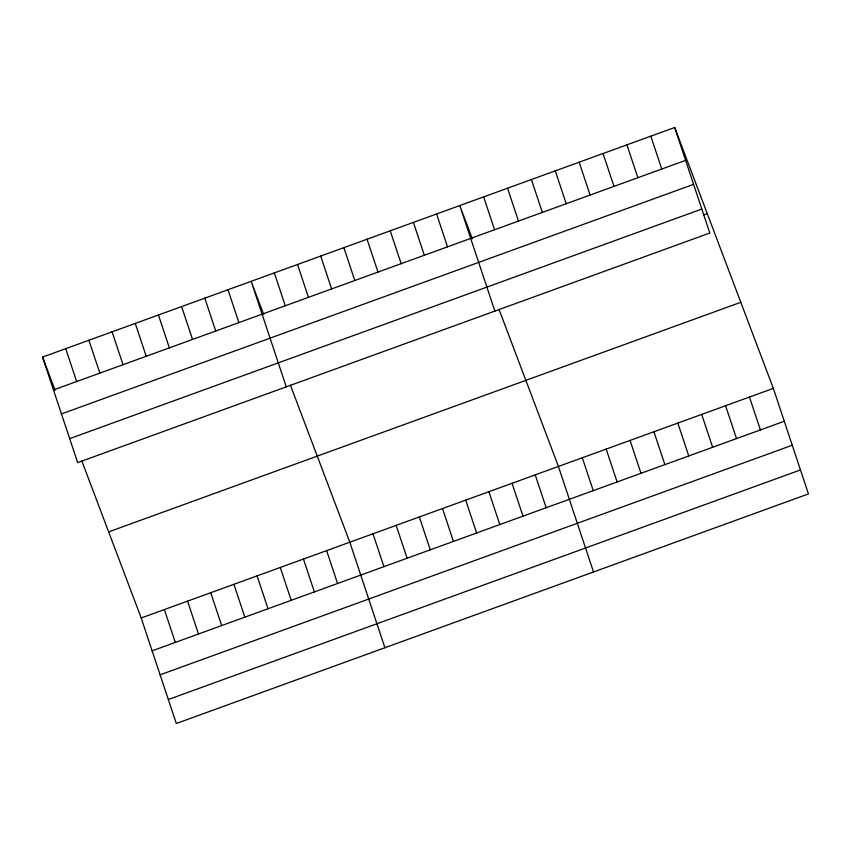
<?xml version="1.0" encoding="UTF-8"?>
<svg xmlns="http://www.w3.org/2000/svg" width="851" height="851" viewBox="0 0 851 851"><rect width="100%" height="100%" fill="white"/><g stroke="black" fill="none" stroke-linecap="round" stroke-linejoin="round"><path stroke-width="1.28" d="M674.694 127.501L709.798 233.025L77.654 462.614L42.55 357.09L674.694 127.501L773.346 388.386L808.45 493.91L176.306 723.499L141.202 617.975L81.813 460.923M53.485 389.949L685.629 160.36M61.463 413.926L693.608 184.337M69.676 438.637L701.82 209.048M703.671 214.899L707.255 213.59M108.651 531.886L740.795 302.296M141.202 617.975L773.346 388.386M152.138 650.834L784.282 421.256M160.105 674.822L792.26 445.233M168.328 699.522L800.472 469.933M472.326 238.769L459.763 205.559L494.867 311.083M499.026 309.392L558.416 466.444L593.519 571.968M263.714 314.53L251.162 281.319L286.266 386.843M290.425 385.163L349.814 542.215L384.907 647.739M42.55 357.09L55.102 390.29M749.465 397.066L760.4 429.925M650.813 136.171L661.748 169.041M725.584 405.736L736.519 438.595M626.932 144.851L637.867 177.71M701.703 414.405L712.638 447.275M603.051 153.52L613.986 186.38M677.822 423.085L688.757 455.945M579.169 162.19L590.105 195.06M653.94 431.755L664.876 464.614M555.288 170.87L566.223 203.729M630.059 440.424L640.994 473.294M531.407 179.54L542.342 212.399M606.178 449.105L617.113 481.964M507.526 188.209L518.461 221.079M582.297 457.774L593.232 490.633M483.645 196.889L494.58 229.749M535.236 474.869L546.172 507.728M436.584 213.973L447.52 246.843M512.057 483.283L522.993 516.153M413.405 222.398L424.341 255.257M488.878 491.708L499.814 524.567M390.226 230.812L401.161 263.682M465.699 500.122L476.634 532.981M367.047 239.237L377.982 272.097M442.52 508.536L453.455 541.406M343.868 247.652L354.803 280.511M419.341 516.961L430.276 549.82M320.699 256.066L331.624 288.936M396.162 525.375L407.097 558.235M297.52 264.491L308.445 297.35M372.983 533.79L383.918 566.66M274.341 272.905L285.266 305.764M326.635 550.629L337.56 583.488M227.983 289.744L238.908 322.603M303.456 559.043L314.381 591.913M204.804 298.158L215.728 331.028M280.277 567.468L291.202 600.327M181.625 306.583L192.549 339.443M257.098 575.882L268.022 608.752M158.446 314.998L169.37 347.857M233.919 584.307L244.843 617.166M135.266 323.412L146.202 356.282M210.74 592.721L221.664 625.581M112.087 331.837L123.023 364.696M187.56 601.136L198.496 634.006M88.908 340.251L99.844 373.11M164.381 609.561L175.317 642.42M65.729 348.665L76.664 381.535"/></g></svg>
